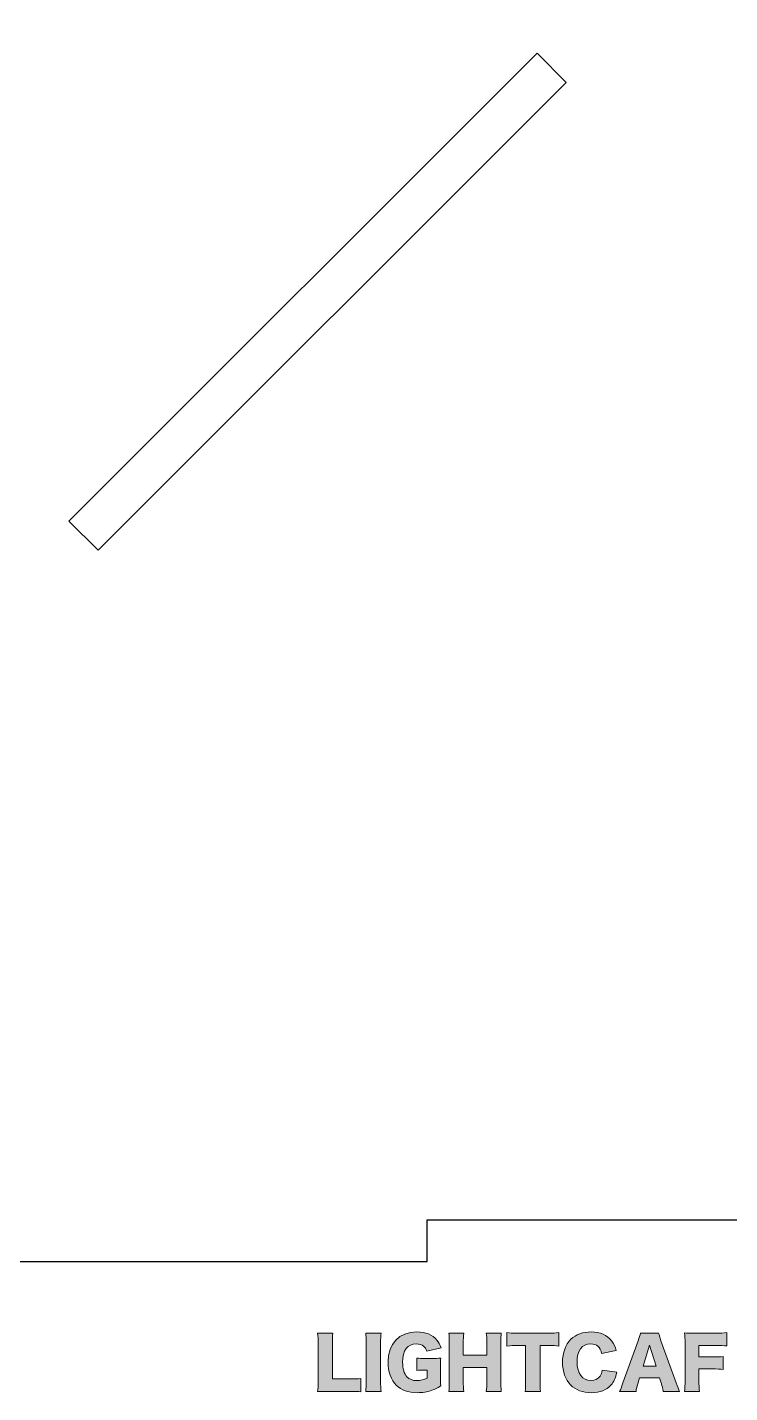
# Model space of a CAD drawing. Header units: millimetres. Extents: x 0 to 430, y 0 to 299.
# Drawn here: x 267 to 309.5, y 1.7 to 84.3 of the extents above; entities that cross this region are included whole.
import ezdxf

# ---------------------------------------------------------------- set-up
doc = ezdxf.new("R2010")
doc.units = ezdxf.units.MM
doc.header["$MEASUREMENT"] = 0
doc.layers.get('0').update_dxf_attribs({"lineweight": 0})

# ---------------------------------------------------------------- blocks, each defined once
blk = doc.blocks.new('Block_5')
at = {"true_color": 0x000000, "transparency": 33554687}
h = blk.add_hatch(color=18, dxfattribs=at)
h.dxf.hatch_style = 2
edge = h.paths.add_edge_path()
edge.add_spline(control_points=[(285.193, 1.822), (284.901, 1.822), (284.727, 1.818), (284.566, 1.809), (284.592, 1.958), (284.6, 2.144), (284.6, 2.427), (284.6, 2.427), (284.6, 4.661), (284.6, 4.661), (284.6, 4.957), (284.592, 5.139), (284.566, 5.342), (284.566, 5.342), (285.489, 5.342), (285.489, 5.342), (285.459, 5.123), (285.455, 5.004), (285.455, 4.674), (285.455, 4.674), (285.455, 2.575), (285.455, 2.575), (285.455, 2.575), (286.479, 2.575), (286.479, 2.575), (286.838, 2.575), (286.982, 2.58), (287.181, 2.605), (287.181, 2.605), (287.181, 1.792), (287.181, 1.792), (287.025, 1.814), (286.817, 1.822), (286.479, 1.822), (286.479, 1.822), (285.193, 1.822), (285.193, 1.822)], knot_values=[0, 0, 0, 0, 1, 1, 1, 2, 2, 2, 3, 3, 3, 4, 4, 4, 5, 5, 5, 6, 6, 6, 7, 7, 7, 8, 8, 8, 9, 9, 9, 10, 10, 10, 11, 11, 11, 12, 12, 12, 12], degree=3, periodic=0)
h = blk.add_hatch(color=18, dxfattribs=at)
h.dxf.hatch_style = 2
edge = h.paths.add_edge_path()
edge.add_spline(control_points=[(288.401, 5.342), (288.376, 5.169), (288.367, 5.025), (288.367, 4.716), (288.367, 4.716), (288.367, 2.448), (288.367, 2.448), (288.367, 2.156), (288.376, 2), (288.401, 1.822), (288.401, 1.822), (287.47, 1.822), (287.47, 1.822), (287.496, 1.987), (287.504, 2.165), (287.504, 2.448), (287.504, 2.448), (287.504, 4.716), (287.504, 4.716), (287.504, 5.034), (287.496, 5.156), (287.47, 5.342), (287.47, 5.342), (288.401, 5.342), (288.401, 5.342)], knot_values=[0, 0, 0, 0, 1, 1, 1, 2, 2, 2, 3, 3, 3, 4, 4, 4, 5, 5, 5, 6, 6, 6, 7, 7, 7, 8, 8, 8, 8], degree=3, periodic=0)
h = blk.add_hatch(color=18, dxfattribs=at)
h.dxf.hatch_style = 2
edge = h.paths.add_edge_path()
edge.add_spline(control_points=[(290.979, 3.109), (290.763, 3.109), (290.691, 3.104), (290.56, 3.087), (290.56, 3.087), (290.56, 3.836), (290.56, 3.836), (290.716, 3.815), (290.818, 3.811), (291.114, 3.811), (291.114, 3.811), (291.452, 3.811), (291.452, 3.811), (291.668, 3.811), (291.825, 3.815), (292.011, 3.832), (291.99, 3.671), (291.982, 3.532), (291.982, 3.257), (291.982, 3.257), (291.982, 2.783), (291.982, 2.783), (291.982, 2.482), (291.986, 2.347), (292.011, 2.152), (291.778, 2.004), (291.664, 1.949), (291.474, 1.886), (291.199, 1.792), (290.89, 1.742), (290.577, 1.742), (290.039, 1.742), (289.621, 1.89), (289.32, 2.195), (288.999, 2.516), (288.821, 3.02), (288.821, 3.599), (288.821, 4.712), (289.494, 5.418), (290.56, 5.418), (291.089, 5.418), (291.491, 5.253), (291.77, 4.915), (291.884, 4.784), (291.952, 4.657), (292.02, 4.454), (292.02, 4.454), (291.157, 4.255), (291.157, 4.255), (291.11, 4.407), (291.059, 4.488), (290.966, 4.56), (290.856, 4.648), (290.716, 4.691), (290.539, 4.691), (289.997, 4.691), (289.701, 4.297), (289.701, 3.587), (289.701, 3.193), (289.79, 2.888), (289.959, 2.702), (290.094, 2.554), (290.302, 2.474), (290.568, 2.474), (290.792, 2.474), (290.975, 2.52), (291.182, 2.626), (291.182, 2.626), (291.182, 3.109), (291.182, 3.109), (291.182, 3.109), (290.979, 3.109), (290.979, 3.109)], knot_values=[0, 0, 0, 0, 1, 1, 1, 2, 2, 2, 3, 3, 3, 4, 4, 4, 5, 5, 5, 6, 6, 6, 7, 7, 7, 8, 8, 8, 9, 9, 9, 10, 10, 10, 11, 11, 11, 12, 12, 12, 13, 13, 13, 14, 14, 14, 15, 15, 15, 16, 16, 16, 17, 17, 17, 18, 18, 18, 19, 19, 19, 20, 20, 20, 21, 21, 21, 22, 22, 22, 23, 23, 23, 24, 24, 24, 24], degree=3, periodic=0)
h = blk.add_hatch(color=18, dxfattribs=at)
h.dxf.hatch_style = 2
edge = h.paths.add_edge_path()
edge.add_spline(control_points=[(295.665, 5.342), (295.639, 5.169), (295.631, 5.012), (295.631, 4.716), (295.631, 4.716), (295.631, 2.448), (295.631, 2.448), (295.631, 2.174), (295.639, 2.03), (295.665, 1.822), (295.665, 1.822), (294.755, 1.822), (294.755, 1.822), (294.78, 2), (294.789, 2.156), (294.789, 2.448), (294.789, 2.448), (294.789, 3.269), (294.789, 3.269), (294.789, 3.269), (293.363, 3.269), (293.363, 3.269), (293.363, 3.269), (293.363, 2.448), (293.363, 2.448), (293.363, 2.174), (293.371, 2.013), (293.397, 1.822), (293.397, 1.822), (292.487, 1.822), (292.487, 1.822), (292.513, 1.996), (292.521, 2.152), (292.521, 2.448), (292.521, 2.448), (292.521, 4.716), (292.521, 4.716), (292.521, 5.008), (292.513, 5.16), (292.487, 5.342), (292.487, 5.342), (293.397, 5.342), (293.397, 5.342), (293.371, 5.144), (293.363, 4.979), (293.363, 4.716), (293.363, 4.716), (293.363, 4.014), (293.363, 4.014), (293.363, 4.014), (294.789, 4.014), (294.789, 4.014), (294.789, 4.014), (294.789, 4.716), (294.789, 4.716), (294.789, 5.008), (294.78, 5.177), (294.755, 5.342), (294.755, 5.342), (295.665, 5.342), (295.665, 5.342)], knot_values=[0, 0, 0, 0, 1, 1, 1, 2, 2, 2, 3, 3, 3, 4, 4, 4, 5, 5, 5, 6, 6, 6, 7, 7, 7, 8, 8, 8, 9, 9, 9, 10, 10, 10, 11, 11, 11, 12, 12, 12, 13, 13, 13, 14, 14, 14, 15, 15, 15, 16, 16, 16, 17, 17, 17, 18, 18, 18, 19, 19, 19, 20, 20, 20, 20], degree=3, periodic=0)
h = blk.add_hatch(color=18, dxfattribs=at)
h.dxf.hatch_style = 2
edge = h.paths.add_edge_path()
edge.add_spline(control_points=[(298.002, 2.461), (298.002, 2.207), (298.011, 2.021), (298.036, 1.822), (298.036, 1.822), (297.101, 1.822), (297.101, 1.822), (297.126, 2.021), (297.135, 2.195), (297.135, 2.461), (297.135, 2.461), (297.135, 4.593), (297.135, 4.593), (297.135, 4.593), (296.636, 4.593), (296.636, 4.593), (296.369, 4.593), (296.297, 4.589), (295.997, 4.564), (295.997, 4.564), (295.997, 5.372), (295.997, 5.372), (296.136, 5.355), (296.369, 5.342), (296.627, 5.342), (296.627, 5.342), (298.48, 5.342), (298.48, 5.342), (298.776, 5.342), (298.946, 5.351), (299.14, 5.372), (299.14, 5.372), (299.14, 4.564), (299.14, 4.564), (298.95, 4.585), (298.785, 4.593), (298.48, 4.593), (298.48, 4.593), (298.002, 4.593), (298.002, 4.593), (298.002, 4.593), (298.002, 2.461), (298.002, 2.461)], knot_values=[0, 0, 0, 0, 1, 1, 1, 2, 2, 2, 3, 3, 3, 4, 4, 4, 5, 5, 5, 6, 6, 6, 7, 7, 7, 8, 8, 8, 9, 9, 9, 10, 10, 10, 11, 11, 11, 12, 12, 12, 13, 13, 13, 14, 14, 14, 14], degree=3, periodic=0)
h = blk.add_hatch(color=18, dxfattribs=at)
h.dxf.hatch_style = 2
edge = h.paths.add_edge_path()
edge.add_spline(control_points=[(301.727, 4.116), (301.646, 4.5), (301.422, 4.691), (301.058, 4.691), (300.542, 4.691), (300.242, 4.285), (300.242, 3.587), (300.242, 2.897), (300.555, 2.478), (301.08, 2.478), (301.312, 2.478), (301.511, 2.575), (301.634, 2.745), (301.706, 2.846), (301.735, 2.931), (301.761, 3.109), (301.761, 3.109), (302.641, 2.977), (302.641, 2.977), (302.56, 2.618), (302.467, 2.41), (302.29, 2.203), (302.028, 1.903), (301.617, 1.742), (301.105, 1.742), (300.589, 1.742), (300.153, 1.903), (299.853, 2.207), (299.539, 2.525), (299.362, 3.02), (299.362, 3.587), (299.362, 4.162), (299.539, 4.648), (299.874, 4.979), (300.166, 5.262), (300.593, 5.418), (301.088, 5.418), (301.634, 5.418), (302.061, 5.232), (302.336, 4.864), (302.472, 4.691), (302.544, 4.534), (302.599, 4.285), (302.599, 4.285), (301.727, 4.116), (301.727, 4.116)], knot_values=[0, 0, 0, 0, 1, 1, 1, 2, 2, 2, 3, 3, 3, 4, 4, 4, 5, 5, 5, 6, 6, 6, 7, 7, 7, 8, 8, 8, 9, 9, 9, 10, 10, 10, 11, 11, 11, 12, 12, 12, 13, 13, 13, 14, 14, 14, 15, 15, 15, 15], degree=3, periodic=0)
h = blk.add_hatch(color=18, dxfattribs=at)
h.dxf.hatch_style = 2
edge = h.paths.add_edge_path()
edge.add_spline(control_points=[(304.619, 4.619), (304.619, 4.619), (304.225, 3.35), (304.225, 3.35), (304.225, 3.35), (305.021, 3.35), (305.021, 3.35), (305.021, 3.35), (304.619, 4.619), (304.619, 4.619)], knot_values=[0, 0, 0, 0, 1, 1, 1, 2, 2, 2, 3, 3, 3, 3], degree=3, periodic=0)
edge = h.paths.add_edge_path()
edge.add_spline(control_points=[(305.444, 1.822), (305.41, 2.025), (305.384, 2.135), (305.342, 2.279), (305.342, 2.279), (305.228, 2.639), (305.228, 2.639), (305.228, 2.639), (304.022, 2.639), (304.022, 2.639), (304.022, 2.639), (303.908, 2.279), (303.908, 2.279), (303.853, 2.11), (303.823, 1.979), (303.802, 1.822), (303.802, 1.822), (302.812, 1.822), (302.812, 1.822), (302.875, 1.949), (302.914, 2.051), (303.015, 2.339), (303.015, 2.339), (303.929, 4.885), (303.929, 4.885), (304.005, 5.093), (304.043, 5.22), (304.064, 5.342), (304.064, 5.342), (305.169, 5.342), (305.169, 5.342), (305.198, 5.22), (305.228, 5.11), (305.312, 4.885), (305.312, 4.885), (306.231, 2.339), (306.231, 2.339), (306.311, 2.114), (306.379, 1.941), (306.434, 1.822), (306.434, 1.822), (305.444, 1.822), (305.444, 1.822)], knot_values=[0, 0, 0, 0, 1, 1, 1, 2, 2, 2, 3, 3, 3, 4, 4, 4, 5, 5, 5, 6, 6, 6, 7, 7, 7, 8, 8, 8, 9, 9, 9, 10, 10, 10, 11, 11, 11, 12, 12, 12, 13, 13, 13, 14, 14, 14, 14], degree=3, periodic=0)
h = blk.add_hatch(color=18, dxfattribs=at)
h.dxf.hatch_style = 2
edge = h.paths.add_edge_path()
edge.add_spline(control_points=[(307.604, 2.558), (307.604, 2.161), (307.608, 2.008), (307.638, 1.822), (307.638, 1.822), (306.728, 1.822), (306.728, 1.822), (306.757, 2.008), (306.766, 2.178), (306.766, 2.546), (306.766, 2.546), (306.766, 4.737), (306.766, 4.737), (306.766, 5.017), (306.757, 5.156), (306.732, 5.355), (306.905, 5.347), (307.024, 5.342), (307.35, 5.342), (307.35, 5.342), (308.573, 5.342), (308.573, 5.342), (308.945, 5.342), (309.084, 5.347), (309.283, 5.372), (309.283, 5.372), (309.283, 4.568), (309.283, 4.568), (309.097, 4.589), (308.932, 4.598), (308.577, 4.598), (308.577, 4.598), (307.604, 4.598), (307.604, 4.598), (307.604, 4.598), (307.604, 3.904), (307.604, 3.904), (307.604, 3.904), (308.399, 3.904), (308.399, 3.904), (308.729, 3.904), (308.89, 3.912), (309.076, 3.934), (309.076, 3.934), (309.076, 3.151), (309.076, 3.151), (308.89, 3.172), (308.721, 3.181), (308.399, 3.181), (308.399, 3.181), (307.604, 3.181), (307.604, 3.181), (307.604, 3.181), (307.604, 2.558), (307.604, 2.558)], knot_values=[0, 0, 0, 0, 1, 1, 1, 2, 2, 2, 3, 3, 3, 4, 4, 4, 5, 5, 5, 6, 6, 6, 7, 7, 7, 8, 8, 8, 9, 9, 9, 10, 10, 10, 11, 11, 11, 12, 12, 12, 13, 13, 13, 14, 14, 14, 15, 15, 15, 16, 16, 16, 17, 17, 17, 18, 18, 18, 18], degree=3, periodic=0)
for points, knots in [([(285.193, 1.822), (284.901, 1.822), (284.727, 1.818), (284.566, 1.809), (284.592, 1.958), (284.6, 2.144), (284.6, 2.427), (284.6, 2.427), (284.6, 4.661), (284.6, 4.661), (284.6, 4.957), (284.592, 5.139), (284.566, 5.342), (284.566, 5.342), (285.489, 5.342), (285.489, 5.342), (285.459, 5.123), (285.455, 5.004), (285.455, 4.674), (285.455, 4.674), (285.455, 2.575), (285.455, 2.575), (285.455, 2.575), (286.479, 2.575), (286.479, 2.575), (286.838, 2.575), (286.982, 2.58), (287.181, 2.605), (287.181, 2.605), (287.181, 1.792), (287.181, 1.792), (287.025, 1.814), (286.817, 1.822), (286.479, 1.822), (286.479, 1.822), (285.193, 1.822), (285.193, 1.822)], [0, 0, 0, 0, 1, 1, 1, 2, 2, 2, 3, 3, 3, 4, 4, 4, 5, 5, 5, 6, 6, 6, 7, 7, 7, 8, 8, 8, 9, 9, 9, 10, 10, 10, 11, 11, 11, 12, 12, 12, 12]), ([(288.401, 5.342), (288.376, 5.169), (288.367, 5.025), (288.367, 4.716), (288.367, 4.716), (288.367, 2.448), (288.367, 2.448), (288.367, 2.156), (288.376, 2), (288.401, 1.822), (288.401, 1.822), (287.47, 1.822), (287.47, 1.822), (287.496, 1.987), (287.504, 2.165), (287.504, 2.448), (287.504, 2.448), (287.504, 4.716), (287.504, 4.716), (287.504, 5.034), (287.496, 5.156), (287.47, 5.342), (287.47, 5.342), (288.401, 5.342), (288.401, 5.342)], [0, 0, 0, 0, 1, 1, 1, 2, 2, 2, 3, 3, 3, 4, 4, 4, 5, 5, 5, 6, 6, 6, 7, 7, 7, 8, 8, 8, 8]), ([(290.979, 3.109), (290.763, 3.109), (290.691, 3.104), (290.56, 3.087), (290.56, 3.087), (290.56, 3.836), (290.56, 3.836), (290.716, 3.815), (290.818, 3.811), (291.114, 3.811), (291.114, 3.811), (291.452, 3.811), (291.452, 3.811), (291.668, 3.811), (291.825, 3.815), (292.011, 3.832), (291.99, 3.671), (291.982, 3.532), (291.982, 3.257), (291.982, 3.257), (291.982, 2.783), (291.982, 2.783), (291.982, 2.482), (291.986, 2.347), (292.011, 2.152), (291.778, 2.004), (291.664, 1.949), (291.474, 1.886), (291.199, 1.792), (290.89, 1.742), (290.577, 1.742), (290.039, 1.742), (289.621, 1.89), (289.32, 2.195), (288.999, 2.516), (288.821, 3.02), (288.821, 3.599), (288.821, 4.712), (289.494, 5.418), (290.56, 5.418), (291.089, 5.418), (291.491, 5.253), (291.77, 4.915), (291.884, 4.784), (291.952, 4.657), (292.02, 4.454), (292.02, 4.454), (291.157, 4.255), (291.157, 4.255), (291.11, 4.407), (291.059, 4.488), (290.966, 4.56), (290.856, 4.648), (290.716, 4.691), (290.539, 4.691), (289.997, 4.691), (289.701, 4.297), (289.701, 3.587), (289.701, 3.193), (289.79, 2.888), (289.959, 2.702), (290.094, 2.554), (290.302, 2.474), (290.568, 2.474), (290.792, 2.474), (290.975, 2.52), (291.182, 2.626), (291.182, 2.626), (291.182, 3.109), (291.182, 3.109), (291.182, 3.109), (290.979, 3.109), (290.979, 3.109)], [0, 0, 0, 0, 1, 1, 1, 2, 2, 2, 3, 3, 3, 4, 4, 4, 5, 5, 5, 6, 6, 6, 7, 7, 7, 8, 8, 8, 9, 9, 9, 10, 10, 10, 11, 11, 11, 12, 12, 12, 13, 13, 13, 14, 14, 14, 15, 15, 15, 16, 16, 16, 17, 17, 17, 18, 18, 18, 19, 19, 19, 20, 20, 20, 21, 21, 21, 22, 22, 22, 23, 23, 23, 24, 24, 24, 24]), ([(295.665, 5.342), (295.639, 5.169), (295.631, 5.012), (295.631, 4.716), (295.631, 4.716), (295.631, 2.448), (295.631, 2.448), (295.631, 2.174), (295.639, 2.03), (295.665, 1.822), (295.665, 1.822), (294.755, 1.822), (294.755, 1.822), (294.78, 2), (294.789, 2.156), (294.789, 2.448), (294.789, 2.448), (294.789, 3.269), (294.789, 3.269), (294.789, 3.269), (293.363, 3.269), (293.363, 3.269), (293.363, 3.269), (293.363, 2.448), (293.363, 2.448), (293.363, 2.174), (293.371, 2.013), (293.397, 1.822), (293.397, 1.822), (292.487, 1.822), (292.487, 1.822), (292.513, 1.996), (292.521, 2.152), (292.521, 2.448), (292.521, 2.448), (292.521, 4.716), (292.521, 4.716), (292.521, 5.008), (292.513, 5.16), (292.487, 5.342), (292.487, 5.342), (293.397, 5.342), (293.397, 5.342), (293.371, 5.144), (293.363, 4.979), (293.363, 4.716), (293.363, 4.716), (293.363, 4.014), (293.363, 4.014), (293.363, 4.014), (294.789, 4.014), (294.789, 4.014), (294.789, 4.014), (294.789, 4.716), (294.789, 4.716), (294.789, 5.008), (294.78, 5.177), (294.755, 5.342), (294.755, 5.342), (295.665, 5.342), (295.665, 5.342)], [0, 0, 0, 0, 1, 1, 1, 2, 2, 2, 3, 3, 3, 4, 4, 4, 5, 5, 5, 6, 6, 6, 7, 7, 7, 8, 8, 8, 9, 9, 9, 10, 10, 10, 11, 11, 11, 12, 12, 12, 13, 13, 13, 14, 14, 14, 15, 15, 15, 16, 16, 16, 17, 17, 17, 18, 18, 18, 19, 19, 19, 20, 20, 20, 20]), ([(298.002, 2.461), (298.002, 2.207), (298.011, 2.021), (298.036, 1.822), (298.036, 1.822), (297.101, 1.822), (297.101, 1.822), (297.126, 2.021), (297.135, 2.195), (297.135, 2.461), (297.135, 2.461), (297.135, 4.593), (297.135, 4.593), (297.135, 4.593), (296.636, 4.593), (296.636, 4.593), (296.369, 4.593), (296.297, 4.589), (295.997, 4.564), (295.997, 4.564), (295.997, 5.372), (295.997, 5.372), (296.136, 5.355), (296.369, 5.342), (296.627, 5.342), (296.627, 5.342), (298.48, 5.342), (298.48, 5.342), (298.776, 5.342), (298.946, 5.351), (299.14, 5.372), (299.14, 5.372), (299.14, 4.564), (299.14, 4.564), (298.95, 4.585), (298.785, 4.593), (298.48, 4.593), (298.48, 4.593), (298.002, 4.593), (298.002, 4.593), (298.002, 4.593), (298.002, 2.461), (298.002, 2.461)], [0, 0, 0, 0, 1, 1, 1, 2, 2, 2, 3, 3, 3, 4, 4, 4, 5, 5, 5, 6, 6, 6, 7, 7, 7, 8, 8, 8, 9, 9, 9, 10, 10, 10, 11, 11, 11, 12, 12, 12, 13, 13, 13, 14, 14, 14, 14]), ([(301.727, 4.116), (301.646, 4.5), (301.422, 4.691), (301.058, 4.691), (300.542, 4.691), (300.242, 4.285), (300.242, 3.587), (300.242, 2.897), (300.555, 2.478), (301.08, 2.478), (301.312, 2.478), (301.511, 2.575), (301.634, 2.745), (301.706, 2.846), (301.735, 2.931), (301.761, 3.109), (301.761, 3.109), (302.641, 2.977), (302.641, 2.977), (302.56, 2.618), (302.467, 2.41), (302.29, 2.203), (302.028, 1.903), (301.617, 1.742), (301.105, 1.742), (300.589, 1.742), (300.153, 1.903), (299.853, 2.207), (299.539, 2.525), (299.362, 3.02), (299.362, 3.587), (299.362, 4.162), (299.539, 4.648), (299.874, 4.979), (300.166, 5.262), (300.593, 5.418), (301.088, 5.418), (301.634, 5.418), (302.061, 5.232), (302.336, 4.864), (302.472, 4.691), (302.544, 4.534), (302.599, 4.285), (302.599, 4.285), (301.727, 4.116), (301.727, 4.116)], [0, 0, 0, 0, 1, 1, 1, 2, 2, 2, 3, 3, 3, 4, 4, 4, 5, 5, 5, 6, 6, 6, 7, 7, 7, 8, 8, 8, 9, 9, 9, 10, 10, 10, 11, 11, 11, 12, 12, 12, 13, 13, 13, 14, 14, 14, 15, 15, 15, 15]), ([(305.444, 1.822), (305.41, 2.025), (305.384, 2.135), (305.342, 2.279), (305.342, 2.279), (305.228, 2.639), (305.228, 2.639), (305.228, 2.639), (304.022, 2.639), (304.022, 2.639), (304.022, 2.639), (303.908, 2.279), (303.908, 2.279), (303.853, 2.11), (303.823, 1.979), (303.802, 1.822), (303.802, 1.822), (302.812, 1.822), (302.812, 1.822), (302.875, 1.949), (302.914, 2.051), (303.015, 2.339), (303.015, 2.339), (303.929, 4.885), (303.929, 4.885), (304.005, 5.093), (304.043, 5.22), (304.064, 5.342), (304.064, 5.342), (305.169, 5.342), (305.169, 5.342), (305.198, 5.22), (305.228, 5.11), (305.312, 4.885), (305.312, 4.885), (306.231, 2.339), (306.231, 2.339), (306.311, 2.114), (306.379, 1.941), (306.434, 1.822), (306.434, 1.822), (305.444, 1.822), (305.444, 1.822)], [0, 0, 0, 0, 1, 1, 1, 2, 2, 2, 3, 3, 3, 4, 4, 4, 5, 5, 5, 6, 6, 6, 7, 7, 7, 8, 8, 8, 9, 9, 9, 10, 10, 10, 11, 11, 11, 12, 12, 12, 13, 13, 13, 14, 14, 14, 14]), ([(307.604, 2.558), (307.604, 2.161), (307.608, 2.008), (307.638, 1.822), (307.638, 1.822), (306.728, 1.822), (306.728, 1.822), (306.757, 2.008), (306.766, 2.178), (306.766, 2.546), (306.766, 2.546), (306.766, 4.737), (306.766, 4.737), (306.766, 5.017), (306.757, 5.156), (306.732, 5.355), (306.905, 5.347), (307.024, 5.342), (307.35, 5.342), (307.35, 5.342), (308.573, 5.342), (308.573, 5.342), (308.945, 5.342), (309.084, 5.347), (309.283, 5.372), (309.283, 5.372), (309.283, 4.568), (309.283, 4.568), (309.097, 4.589), (308.932, 4.598), (308.577, 4.598), (308.577, 4.598), (307.604, 4.598), (307.604, 4.598), (307.604, 4.598), (307.604, 3.904), (307.604, 3.904), (307.604, 3.904), (308.399, 3.904), (308.399, 3.904), (308.729, 3.904), (308.89, 3.912), (309.076, 3.934), (309.076, 3.934), (309.076, 3.151), (309.076, 3.151), (308.89, 3.172), (308.721, 3.181), (308.399, 3.181), (308.399, 3.181), (307.604, 3.181), (307.604, 3.181), (307.604, 3.181), (307.604, 2.558), (307.604, 2.558)], [0, 0, 0, 0, 1, 1, 1, 2, 2, 2, 3, 3, 3, 4, 4, 4, 5, 5, 5, 6, 6, 6, 7, 7, 7, 8, 8, 8, 9, 9, 9, 10, 10, 10, 11, 11, 11, 12, 12, 12, 13, 13, 13, 14, 14, 14, 15, 15, 15, 16, 16, 16, 17, 17, 17, 18, 18, 18, 18]), ([(304.619, 4.619), (304.619, 4.619), (304.225, 3.35), (304.225, 3.35), (304.225, 3.35), (305.021, 3.35), (305.021, 3.35), (305.021, 3.35), (304.619, 4.619), (304.619, 4.619)], [0, 0, 0, 0, 1, 1, 1, 2, 2, 2, 3, 3, 3, 3])]:
    blk.add_open_spline(points, degree=3, knots=knots)

msp = doc.modelspace()

# ---------------------------------------------------------------- linework, layer by layer
at = {"color": 1, "lineweight": 25, "true_color": 0xff0000}
for points in [[(394.91, 9.684), (394.91, 12.184), (429.665, 12.184), (429.665, 150.939), (290.377, 150.939), (288.11, 148.671), (182.463, 43.025), (219.25, 6.237), (219.25, 12.184), (251.037, 12.184), (251.037, 9.684), (291.187, 9.684), (291.187, 12.184), (354.76, 12.184), (354.76, 9.684)], [(269.54, 54.442), (297.825, 82.726), (299.592, 80.958), (271.308, 52.674)]]:
    msp.add_lwpolyline(points, close=True, dxfattribs=at)

# ---------------------------------------------------------------- block references
msp.add_blockref('Block_5', (0, 0))

doc.saveas('drawing.dxf')
